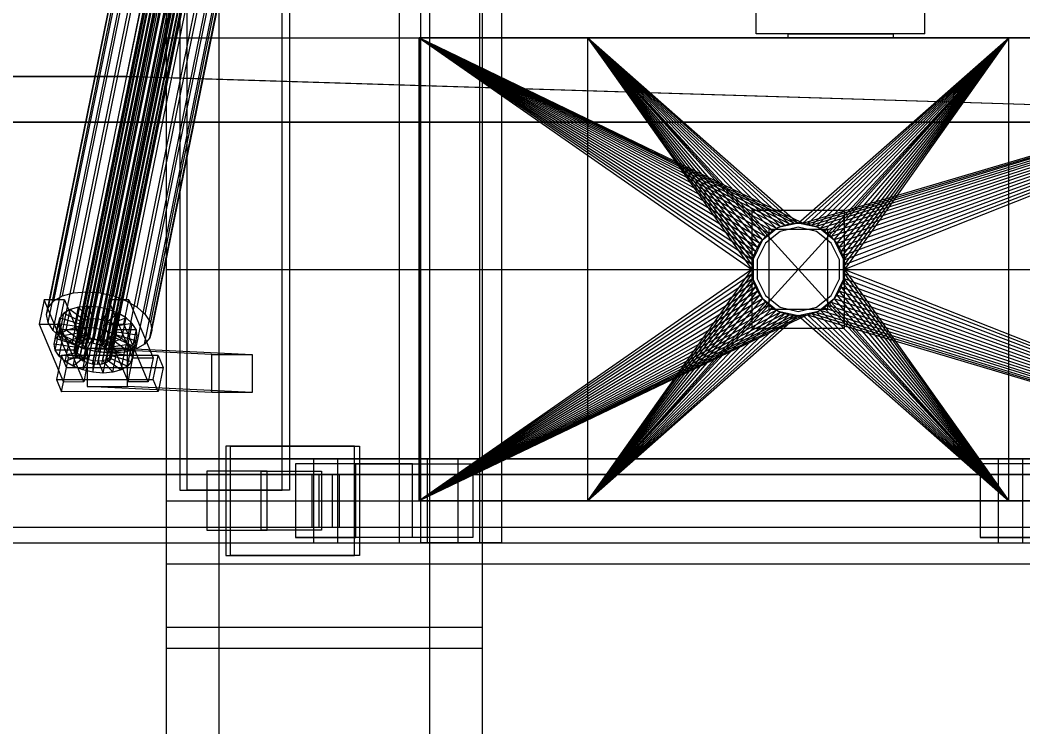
# Model space of a CAD drawing. Header units: millimetres. Extents: x -1970 to 59977, y -65068 to 6837.
# Drawn here: x 24558.6 to 25034.8, y -18537.5 to -18201.5 of the extents above; entities that cross this region are included whole.
import ezdxf

# ---------------------------------------------------------------- set-up
doc = ezdxf.new("R2010")
doc.units = ezdxf.units.MM
for name, color, linetype, lineweight in [('COTAS_O', 1, 'Continuous', 0), ('superior_briquetadora', 7, 'Continuous', 0), ('superior_C02', 7, 'Continuous', 0)]:
    doc.layers.add(name, color=color, linetype=linetype, lineweight=lineweight)
doc.dimstyles.new('R19_100', dxfattribs={"dimtxt": 250, "dimasz": 150, "dimexe": 150, "dimexo": 80, "dimgap": 100, "dimtad": 1, "dimtih": 1, "dimtoh": 1, "dimdsep": 46, "dimcen": 0.09, "dimadec": 0, "dimazin": 0, "dimtfac": 1, "dimtdec": 4, "dimtofl": 0, "dimtmove": 0, "dimatfit": 3, "dimfxl": 1, "dimtolj": 1, "dimtzin": 0, "dimarcsym": 0})

# ---------------------------------------------------------------- blocks, each defined once
blk = doc.blocks.new('*D34')
at = {"layer": 'COTAS_O', "color": 0, "lineweight": -2, "transparency": 16777216}
for p, q in [((24548.19, -17510), (23778.19, -17510)), ((23928.19, -19330), (23928.19, -17660)), ((24548.19, -19480), (23778.19, -19480))]:
    blk.add_line(p, q, dxfattribs=at)
at = {"layer": 'COTAS_O', "color": 0, "transparency": 16777216}
for points in [[(23903.19, -17660), (23953.19, -17660), (23928.19, -17510)], [(23903.19, -19330), (23953.19, -19330), (23928.19, -19480)]]:
    blk.add_solid(points, dxfattribs=at)
at = {"layer": 'Defpoints', "color": 0, "transparency": 16777216}
for p in [(23928.19, -17510), (24628.19, -17510), (24628.19, -19480)]:
    blk.add_point(p, dxfattribs=at)

msp = doc.modelspace()

# ---------------------------------------------------------------- linework, layer by layer
at = {"layer": 'superior_briquetadora'}
for p, q in [((24628.187, -18490), (24628.187, -17510)), ((24628.187, -19330), (24628.187, -17660)), ((24653.187, -18720.639), (24653.187, -17660)), ((24653.187, -18674.804), (24653.187, -17660)), ((24753.187, -18720.639), (24753.187, -17660)), ((24753.187, -18674.804), (24753.187, -17660)), ((24778.187, -19330), (24778.187, -17660)), ((24778.187, -18490), (24778.187, -17660)), ((24628.187, -18210), (24628.187, -17790)), ((24778.187, -18210), (24778.187, -17790)), ((24908.187, -18208), (24908.187, -18194)), ((24988.187, -18208), (24988.187, -18194)), ((24628.187, -18430), (24628.187, -18210)), ((24628.187, -18210), (24778.187, -18210)), ((24628.187, -18210), (25028.187, -18210)), ((24748.187, -18210), (24828.187, -18210)), ((24757.598, -18210), (24748.187, -18210)), ((24748.187, -18210), (25028.187, -18210)), ((24748.187, -18210), (25228.187, -18210)), ((24748.187, -18430), (24748.187, -18210)), ((24748.187, -18210), (24748.187, -18223.45)), ((24748.187, -18210), (24906.187, -18320)), ((24906.293, -18317.844), (24748.187, -18210)), ((24906.609, -18315.708), (24748.187, -18210)), ((24907.134, -18313.614), (24748.187, -18210)), ((24907.861, -18311.581), (24748.187, -18210)), ((24908.784, -18309.629), (24748.187, -18210)), ((24909.894, -18307.777), (24748.187, -18210)), ((24911.18, -18306.043), (24748.187, -18210)), ((24912.63, -18304.444), (24748.187, -18210)), ((24914.23, -18302.994), (24748.187, -18210)), ((24915.964, -18301.708), (24748.187, -18210)), ((24917.816, -18300.598), (24748.187, -18210)), ((24919.768, -18299.675), (24748.187, -18210)), ((24921.8, -18298.947), (24748.187, -18210)), ((24923.895, -18298.423), (24748.187, -18210)), ((24926.03, -18298.106), (24748.187, -18210)), ((24928.187, -18298), (24748.187, -18210)), ((24930.343, -18298.106), (24748.187, -18210)), ((24748.187, -18210), (26708.187, -18210)), ((24758.581, -18210), (24757.598, -18210)), ((24757.598, -18210), (24828.187, -18210)), ((24765.092, -18210), (24758.581, -18210)), ((24758.581, -18210), (24828.187, -18210)), ((24828.187, -18210), (24765.092, -18210)), ((24807.356, -18210), (24765.092, -18210)), ((24778.187, -18430), (24778.187, -18210)), ((24778.187, -18210), (25028.187, -18210)), ((25028.187, -18210), (24807.356, -18210)), ((24832.187, -18210), (24807.356, -18210)), ((24828.187, -18430), (24828.187, -18210)), ((24828.187, -18210), (25028.187, -18210)), ((24828.187, -18210), (24906.187, -18320)), ((24828.187, -18210), (24917.816, -18300.598)), ((24915.964, -18301.708), (24828.187, -18210)), ((24914.23, -18302.994), (24828.187, -18210)), ((24912.63, -18304.444), (24828.187, -18210)), ((24911.18, -18306.043), (24828.187, -18210)), ((24909.894, -18307.777), (24828.187, -18210)), ((24908.784, -18309.629), (24828.187, -18210)), ((24907.861, -18311.581), (24828.187, -18210)), ((24907.134, -18313.614), (24828.187, -18210)), ((24906.609, -18315.708), (24828.187, -18210)), ((24906.293, -18317.844), (24828.187, -18210)), ((24828.187, -18210), (24919.768, -18299.675)), ((24828.187, -18210), (24921.8, -18298.947)), ((24828.187, -18210), (24923.895, -18298.423)), ((24828.187, -18210), (24926.03, -18298.106)), ((24828.187, -18210), (24928.187, -18298)), ((24828.187, -18430), (25028.187, -18210)), ((24828.187, -18210), (25028.187, -18430)), ((25108.187, -18210), (24832.187, -18210)), ((25121.52, -18210), (24832.187, -18210)), ((24988.187, -18208), (24908.187, -18208)), ((24923.187, -18208), (24925.662, -18208)), ((24923.187, -18208), (24923.187, -18210)), ((24923.187, -18210), (24925.662, -18210)), ((24925.662, -18208), (24932.599, -18208)), ((24925.662, -18210), (24932.599, -18210)), ((24928.187, -18298), (25028.187, -18210)), ((24930.343, -18298.106), (25228.187, -18210)), ((24930.343, -18298.106), (25028.187, -18210)), ((24932.479, -18298.423), (25228.187, -18210)), ((24932.479, -18298.423), (25028.187, -18210)), ((24932.599, -18208), (24942.624, -18208)), ((24932.599, -18210), (24942.624, -18210)), ((25228.187, -18210), (24934.573, -18298.947)), ((24934.573, -18298.947), (25028.187, -18210)), ((25228.187, -18210), (24936.606, -18299.675)), ((24936.606, -18299.675), (25028.187, -18210)), ((25228.187, -18210), (24938.557, -18300.598)), ((24938.557, -18300.598), (25028.187, -18210)), ((25228.187, -18210), (24940.409, -18301.708)), ((24940.409, -18301.708), (25028.187, -18210)), ((25228.187, -18210), (24942.143, -18302.994)), ((24942.143, -18302.994), (25028.187, -18210)), ((24942.624, -18208), (24953.75, -18208)), ((24942.624, -18210), (24953.75, -18210)), ((25228.187, -18210), (24943.743, -18304.444)), ((24943.743, -18304.444), (25028.187, -18210)), ((25228.187, -18210), (24945.193, -18306.043)), ((24945.193, -18306.043), (25028.187, -18210)), ((25228.187, -18210), (24946.479, -18307.777)), ((24946.479, -18307.777), (25028.187, -18210)), ((25228.187, -18210), (24947.589, -18309.629)), ((24947.589, -18309.629), (25028.187, -18210)), ((25228.187, -18210), (24948.512, -18311.581)), ((24948.512, -18311.581), (25028.187, -18210)), ((25228.187, -18210), (24949.239, -18313.614)), ((24949.239, -18313.614), (25028.187, -18210)), ((25228.187, -18210), (24949.764, -18315.708)), ((24949.764, -18315.708), (25028.187, -18210)), ((25228.187, -18210), (24950.081, -18317.844)), ((24950.081, -18317.844), (25028.187, -18210)), ((25228.187, -18210), (24950.187, -18320)), ((25028.187, -18210), (24950.187, -18320)), ((24953.75, -18208), (24963.774, -18208)), ((24953.75, -18210), (24963.774, -18210)), ((24963.774, -18208), (24970.711, -18208)), ((24963.774, -18210), (24970.711, -18210)), ((24970.711, -18208), (24973.187, -18208)), ((24970.711, -18210), (24973.187, -18210)), ((24973.187, -18208), (24973.187, -18210)), ((25028.187, -18430), (25028.187, -18210)), ((25028.187, -18210), (25108.187, -18210)), ((25228.187, -18210), (25028.187, -18210)), ((25028.187, -18320), (25028.187, -18210)), ((24748.187, -18223.45), (24748.187, -18430)), ((24950.187, -18292), (24906.187, -18292)), ((24906.187, -18292), (24906.187, -18348)), ((24950.187, -18348), (24950.187, -18292)), ((24918.641, -18300.179), (24910.986, -18306.283)), ((24917.816, -18300.598), (24919.768, -18299.675)), ((24928.187, -18298), (24918.641, -18300.179)), ((24928.187, -18300), (24919.509, -18301.981)), ((24919.768, -18299.675), (24921.8, -18298.947)), ((24921.8, -18298.947), (24923.895, -18298.423)), ((24923.895, -18298.423), (24926.03, -18298.106)), ((24926.03, -18298.106), (24928.187, -18298)), ((24937.732, -18300.179), (24928.187, -18298)), ((24928.187, -18298), (24930.343, -18298.106)), ((24936.864, -18301.981), (24928.187, -18300)), ((24930.343, -18298.106), (24932.479, -18298.423)), ((24932.479, -18298.423), (24934.573, -18298.947)), ((24934.573, -18298.947), (24936.606, -18299.675)), ((24936.606, -18299.675), (24938.557, -18300.598)), ((24945.387, -18306.283), (24937.732, -18300.179)), ((24911.18, -18306.043), (24912.63, -18304.444)), ((24919.509, -18301.981), (24912.55, -18307.53)), ((24912.63, -18304.444), (24914.23, -18302.994)), ((24914.187, -18301), (24914.187, -18339)), ((24942.187, -18301), (24914.187, -18301)), ((24914.23, -18302.994), (24915.964, -18301.708)), ((24915.964, -18301.708), (24917.816, -18300.598)), ((24943.823, -18307.53), (24936.864, -18301.981)), ((24938.557, -18300.598), (24940.409, -18301.708)), ((24940.409, -18301.708), (24942.143, -18302.994)), ((24942.143, -18302.994), (24943.743, -18304.444)), ((24942.187, -18339), (24942.187, -18301)), ((24943.743, -18304.444), (24945.193, -18306.043)), ((24910.986, -18306.283), (24906.738, -18315.105)), ((24907.861, -18311.581), (24908.784, -18309.629)), ((24912.55, -18307.53), (24908.688, -18315.55)), ((24908.784, -18309.629), (24909.894, -18307.777)), ((24909.894, -18307.777), (24911.18, -18306.043)), ((24947.685, -18315.55), (24943.823, -18307.53)), ((24945.193, -18306.043), (24946.479, -18307.777)), ((24949.635, -18315.105), (24945.387, -18306.283)), ((24946.479, -18307.777), (24947.589, -18309.629)), ((24947.589, -18309.629), (24948.512, -18311.581)), ((24906.609, -18315.708), (24907.134, -18313.614)), ((24907.134, -18313.614), (24907.861, -18311.581)), ((24948.512, -18311.581), (24949.239, -18313.614)), ((24949.239, -18313.614), (24949.764, -18315.708)), ((24906.187, -18320), (24906.293, -18317.844)), ((24906.293, -18317.844), (24906.609, -18315.708)), ((24906.738, -18315.105), (24906.738, -18324.895)), ((24908.688, -18315.55), (24908.688, -18324.45)), ((24947.685, -18324.45), (24947.685, -18315.55)), ((24949.635, -18324.895), (24949.635, -18315.105)), ((24949.764, -18315.708), (24950.081, -18317.844)), ((24950.081, -18317.844), (24950.187, -18320)), ((24628.187, -18430), (24628.187, -18320)), ((24628.187, -18320), (26828.187, -18320)), ((24906.187, -18320), (24748.187, -18430)), ((24906.293, -18322.156), (24748.187, -18430)), ((24906.609, -18324.292), (24748.187, -18430)), ((24828.187, -18430), (24906.187, -18320)), ((24828.187, -18430), (24906.293, -18322.156)), ((24828.187, -18430), (24906.609, -18324.292)), ((24906.187, -18320), (24906.293, -18322.156)), ((24906.293, -18322.156), (24906.609, -18324.292)), ((24906.609, -18324.292), (24907.134, -18326.386)), ((24949.764, -18324.292), (24949.239, -18326.386)), ((24949.764, -18324.292), (24950.081, -18322.156)), ((25228.187, -18430), (24949.764, -18324.292)), ((24949.764, -18324.292), (25028.187, -18430)), ((24950.187, -18320), (24950.081, -18322.156)), ((25228.187, -18430), (24950.081, -18322.156)), ((24950.081, -18322.156), (25028.187, -18430)), ((24950.187, -18320), (25228.187, -18430)), ((24950.187, -18320), (25028.187, -18430)), ((25028.187, -18320), (26678.187, -18320)), ((25028.187, -18320), (26828.187, -18320)), ((24907.134, -18326.386), (24748.187, -18430)), ((24907.861, -18328.419), (24748.187, -18430)), ((24828.187, -18430), (24907.134, -18326.386)), ((24828.187, -18430), (24907.861, -18328.419)), ((24906.738, -18324.895), (24910.986, -18333.717)), ((24907.134, -18326.386), (24907.861, -18328.419)), ((24907.861, -18328.419), (24908.784, -18330.371)), ((24908.688, -18324.45), (24912.55, -18332.47)), ((24943.823, -18332.47), (24947.685, -18324.45)), ((24945.387, -18333.717), (24949.635, -18324.895)), ((24948.512, -18328.419), (24947.589, -18330.371)), ((24948.512, -18328.419), (24949.239, -18326.386)), ((25228.187, -18430), (24948.512, -18328.419)), ((24948.512, -18328.419), (25028.187, -18430)), ((25228.187, -18430), (24949.239, -18326.386)), ((24949.239, -18326.386), (25028.187, -18430)), ((24908.784, -18330.371), (24748.187, -18430)), ((24909.894, -18332.223), (24748.187, -18430)), ((24828.187, -18430), (24908.784, -18330.371)), ((24828.187, -18430), (24909.894, -18332.223)), ((24908.784, -18330.371), (24909.894, -18332.223)), ((24909.894, -18332.223), (24911.18, -18333.957)), ((24910.986, -18333.717), (24918.641, -18339.821)), ((24912.55, -18332.47), (24919.509, -18338.019)), ((24936.864, -18338.019), (24943.823, -18332.47)), ((24937.732, -18339.821), (24945.387, -18333.717)), ((24945.193, -18333.957), (24946.479, -18332.223)), ((24946.479, -18332.223), (24947.589, -18330.371)), ((25228.187, -18430), (24946.479, -18332.223)), ((24946.479, -18332.223), (25028.187, -18430)), ((25228.187, -18430), (24947.589, -18330.371)), ((24947.589, -18330.371), (25028.187, -18430)), ((24911.18, -18333.957), (24748.187, -18430)), ((24912.63, -18335.556), (24748.187, -18430)), ((24914.23, -18337.006), (24748.187, -18430)), ((24915.964, -18338.292), (24748.187, -18430)), ((24828.187, -18430), (24911.18, -18333.957)), ((24828.187, -18430), (24912.63, -18335.556)), ((24914.23, -18337.006), (24828.187, -18430)), ((24915.964, -18338.292), (24828.187, -18430)), ((24911.18, -18333.957), (24912.63, -18335.556)), ((24912.63, -18335.556), (24914.23, -18337.006)), ((24914.23, -18337.006), (24915.964, -18338.292)), ((24915.964, -18338.292), (24917.816, -18339.402)), ((24919.509, -18338.019), (24928.187, -18340)), ((24928.187, -18340), (24936.864, -18338.019)), ((24940.409, -18338.292), (24938.557, -18339.402)), ((24942.143, -18337.006), (24940.409, -18338.292)), ((24940.409, -18338.292), (25228.187, -18430)), ((24940.409, -18338.292), (25028.187, -18430)), ((24942.143, -18337.006), (24943.743, -18335.556)), ((24942.143, -18337.006), (25228.187, -18430)), ((24942.143, -18337.006), (25028.187, -18430)), ((24945.193, -18333.957), (24943.743, -18335.556)), ((24943.743, -18335.556), (25228.187, -18430)), ((24943.743, -18335.556), (25028.187, -18430)), ((25228.187, -18430), (24945.193, -18333.957)), ((24945.193, -18333.957), (25028.187, -18430)), ((24917.816, -18339.402), (24748.187, -18430)), ((24919.768, -18340.325), (24748.187, -18430)), ((24921.8, -18341.053), (24748.187, -18430)), ((24932.479, -18341.577), (24748.187, -18430)), ((24923.895, -18341.577), (24748.187, -18430)), ((24930.343, -18341.894), (24748.187, -18430)), ((24926.03, -18341.894), (24748.187, -18430)), ((24928.187, -18342), (24748.187, -18430)), ((24917.816, -18339.402), (24828.187, -18430)), ((24919.768, -18340.325), (24828.187, -18430)), ((24921.8, -18341.053), (24828.187, -18430)), ((24923.895, -18341.577), (24828.187, -18430)), ((24926.03, -18341.894), (24828.187, -18430)), ((24928.187, -18342), (24828.187, -18430)), ((24914.187, -18339), (24942.187, -18339)), ((24917.816, -18339.402), (24919.768, -18340.325)), ((24918.641, -18339.821), (24928.187, -18342)), ((24919.768, -18340.325), (24921.8, -18341.053)), ((24921.8, -18341.053), (24923.895, -18341.577)), ((24923.895, -18341.577), (24926.03, -18341.894)), ((24926.03, -18341.894), (24928.187, -18342)), ((24928.187, -18342), (24937.732, -18339.821)), ((24928.187, -18342), (24930.343, -18341.894)), ((24928.187, -18342), (25028.187, -18430)), ((24930.343, -18341.894), (24932.479, -18341.577)), ((24930.343, -18341.894), (25028.187, -18430)), ((24932.479, -18341.577), (24934.573, -18341.053)), ((24932.479, -18341.577), (25228.187, -18430)), ((24932.479, -18341.577), (25028.187, -18430)), ((24934.573, -18341.053), (24936.606, -18340.325)), ((24934.573, -18341.053), (25228.187, -18430)), ((24934.573, -18341.053), (25028.187, -18430)), ((24936.606, -18340.325), (24938.557, -18339.402)), ((24936.606, -18340.325), (25228.187, -18430)), ((24936.606, -18340.325), (25028.187, -18430)), ((24938.557, -18339.402), (25228.187, -18430)), ((24938.557, -18339.402), (25028.187, -18430)), ((24906.187, -18348), (24950.187, -18348)), ((24628.187, -18460), (24628.187, -18430)), ((24628.187, -18430), (24778.187, -18430)), ((24628.187, -18430), (26828.187, -18430)), ((24748.187, -18430), (25028.187, -18430)), ((25228.187, -18430), (24748.187, -18430)), ((24748.187, -18430), (24828.187, -18430)), ((24748.187, -18430), (24757.598, -18430)), ((26708.187, -18430), (24748.187, -18430)), ((24828.187, -18430), (24757.598, -18430)), ((24757.598, -18430), (24758.581, -18430)), ((24828.187, -18430), (24758.581, -18430)), ((24758.581, -18430), (24765.092, -18430)), ((24828.187, -18430), (24765.092, -18430)), ((24765.092, -18430), (24807.356, -18430)), ((24778.187, -18460), (24778.187, -18430)), ((24778.187, -18430), (26678.187, -18430)), ((25028.187, -18430), (24807.356, -18430)), ((24807.356, -18430), (24832.187, -18430)), ((25028.187, -18430), (24828.187, -18430)), ((24832.187, -18430), (25108.187, -18430)), ((24832.187, -18430), (26334.853, -18430)), ((25108.187, -18430), (25028.187, -18430)), ((25228.187, -18430), (25028.187, -18430)), ((24628.187, -19480), (24628.187, -18460)), ((24628.187, -18460), (24778.187, -18460)), ((24628.187, -18460), (26828.187, -18460)), ((24778.187, -19330), (24778.187, -18460)), ((24778.187, -18460), (26678.187, -18460)), ((24628.187, -18490), (24778.187, -18490)), ((24628.187, -19480), (24628.187, -18500)), ((24628.187, -18500), (24778.187, -18500)), ((24778.187, -19330), (24778.187, -18500))]:
    msp.add_line(p, q, dxfattribs=at)
at = {"layer": 'superior_C02'}
for p, q in [((24738.704, -17550), (24738.704, -18450)), ((24748.933, -18450), (24748.933, -17550)), ((24776.957, -18450), (24776.957, -17550)), ((24787.187, -17550), (24787.187, -18450)), ((24634.484, -17575), (24634.484, -18425)), ((24637.991, -18425), (24637.991, -17575)), ((24683.066, -18425), (24683.066, -17575)), ((24686.573, -17575), (24686.573, -18425)), ((24629.266, -18130), (24609.262, -18228.298)), ((24611.005, -18228.298), (24631.009, -18130)), ((24585.6, -18356.363), (24629.109, -18142.565)), ((24587.04, -18355.541), (24630.548, -18141.742)), ((24588.9, -18355.022), (24632.408, -18141.224)), ((24591.054, -18354.844), (24634.562, -18141.045)), ((24593.355, -18355.017), (24636.864, -18141.218)), ((24595.647, -18355.53), (24639.155, -18141.731)), ((24597.773, -18356.348), (24641.281, -18142.549)), ((24584.038, -18331.197), (24621.546, -18146.887)), ((24584.341, -18358.68), (24627.85, -18144.881)), ((24584.607, -18360.017), (24628.116, -18146.218)), ((24584.68, -18357.434), (24628.189, -18143.635)), ((24585.46, -18361.352), (24628.969, -18147.554)), ((24590.117, -18330.692), (24627.625, -18146.383)), ((24596.612, -18331.181), (24634.12, -18146.872)), ((24599.588, -18357.415), (24643.097, -18143.617)), ((24600.969, -18358.659), (24644.478, -18144.861)), ((24645.33, -18146.196), (24601.821, -18359.995)), ((24602.087, -18361.332), (24645.596, -18147.533)), ((24574.727, -18334.981), (24612.234, -18150.672)), ((24578.789, -18332.659), (24616.296, -18148.35)), ((24586.841, -18362.596), (24630.349, -18148.798)), ((24588.656, -18363.664), (24632.165, -18149.865)), ((24590.782, -18364.482), (24634.291, -18150.683)), ((24593.074, -18364.995), (24636.582, -18151.196)), ((24595.375, -18365.168), (24638.884, -18151.369)), ((24597.529, -18364.989), (24641.038, -18151.191)), ((24599.389, -18364.471), (24642.898, -18150.672)), ((24600.828, -18363.648), (24644.337, -18149.85)), ((24601.748, -18362.578), (24645.257, -18148.779)), ((24603.08, -18332.629), (24640.587, -18148.32)), ((24609.079, -18334.938), (24646.587, -18150.629)), ((24571.173, -18341.52), (24608.681, -18157.211)), ((24572.129, -18338.003), (24609.637, -18153.694)), ((24614.203, -18337.95), (24651.71, -18153.641)), ((24618.1, -18341.461), (24655.608, -18157.152)), ((24571.924, -18345.291), (24609.432, -18160.982)), ((24658.013, -18160.922), (24620.506, -18345.231)), ((24574.33, -18349.061), (24611.837, -18164.752)), ((24621.256, -18349.002), (24658.764, -18164.693)), ((24578.227, -18352.572), (24615.735, -18168.263)), ((24583.35, -18355.584), (24620.858, -18171.275)), ((24617.703, -18355.541), (24655.21, -18171.232)), ((24620.3, -18352.519), (24657.808, -18168.21)), ((24589.35, -18357.893), (24626.858, -18173.584)), ((24595.818, -18359.341), (24633.325, -18175.032)), ((24602.313, -18359.83), (24639.82, -18175.521)), ((24608.392, -18359.326), (24645.899, -18175.016)), ((24613.641, -18357.863), (24651.149, -18173.554)), ((24609.262, -18228.298), (24178.685, -18228.298)), ((24180.429, -18228.298), (24611.005, -18228.298)), ((24609.262, -18228.298), (24611.005, -18228.298)), ((25304.129, -18250), (24609.262, -18228.298)), ((24611.005, -18228.298), (25305.873, -18250)), ((25411.088, -18250), (16335.427, -18250)), ((16336.897, -18250), (25412.557, -18250)), ((24574.727, -18334.981), (24578.789, -18332.659)), ((24578.789, -18332.659), (24584.038, -18331.197)), ((24584.038, -18331.197), (24590.117, -18330.692)), ((24590.117, -18330.692), (24596.612, -18331.181)), ((24596.612, -18331.181), (24603.08, -18332.629)), ((24603.08, -18332.629), (24609.079, -18334.938)), ((24570.11, -18334.551), (24567.776, -18346.02)), ((24579.674, -18334.539), (24570.11, -18334.551)), ((24581.633, -18362.083), (24570.11, -18334.551)), ((24571.173, -18341.52), (24572.129, -18338.003)), ((24572.129, -18338.003), (24574.727, -18334.981)), ((24577.34, -18346.008), (24579.674, -18334.539)), ((24579.674, -18334.539), (24591.197, -18362.071)), ((24586.439, -18338.017), (24582.513, -18339.111)), ((24584.439, -18347.847), (24586.439, -18338.017)), ((24590.987, -18337.64), (24586.439, -18338.017)), ((24586.439, -18338.017), (24591.233, -18343.554)), ((24588.986, -18347.47), (24590.987, -18337.64)), ((24595.845, -18338.005), (24590.987, -18337.64)), ((24590.987, -18337.64), (24593.387, -18343.376)), ((24593.845, -18347.835), (24595.845, -18338.005)), ((24595.845, -18338.005), (24595.689, -18343.549)), ((24600.683, -18339.088), (24595.845, -18338.005)), ((24600.713, -18334.513), (24598.379, -18345.981)), ((24610.276, -18334.501), (24600.713, -18334.513)), ((24612.236, -18362.045), (24600.713, -18334.513)), ((24607.943, -18345.969), (24610.276, -18334.501)), ((24609.079, -18334.938), (24614.203, -18337.95)), ((24610.276, -18334.501), (24621.799, -18362.033)), ((24614.203, -18337.95), (24618.1, -18341.461)), ((24571.924, -18345.291), (24571.173, -18341.52)), ((24575.531, -18352.938), (24577.531, -18343.108)), ((24577.531, -18343.108), (24576.816, -18345.739)), ((24577.474, -18350.678), (24579.474, -18340.848)), ((24579.474, -18340.848), (24577.531, -18343.108)), ((24577.531, -18343.108), (24587.014, -18345.966)), ((24582.513, -18339.111), (24579.474, -18340.848)), ((24579.474, -18340.848), (24587.934, -18344.895)), ((24580.512, -18348.941), (24582.513, -18339.111)), ((24582.513, -18339.111), (24589.373, -18344.073)), ((24591.233, -18343.554), (24593.387, -18343.376)), ((24593.387, -18343.376), (24591.387, -18353.205)), ((24593.387, -18343.376), (24595.689, -18343.549)), ((24600.683, -18339.088), (24597.98, -18344.062)), ((24598.683, -18348.918), (24600.683, -18339.088)), ((24605.171, -18340.816), (24600.106, -18344.88)), ((24605.171, -18340.816), (24600.683, -18339.088)), ((24609.003, -18343.069), (24601.922, -18345.947)), ((24603.171, -18350.645), (24605.171, -18340.816)), ((24609.003, -18343.069), (24605.171, -18340.816)), ((24607.003, -18352.899), (24609.003, -18343.069)), ((24611.919, -18345.695), (24609.003, -18343.069)), ((24618.1, -18341.461), (24620.506, -18345.231)), ((24567.776, -18346.02), (24577.34, -18346.008)), ((24567.776, -18346.02), (24579.3, -18373.551)), ((24574.33, -18349.061), (24571.924, -18345.291)), ((24574.816, -18355.569), (24576.816, -18345.739)), ((24576.816, -18345.739), (24586.675, -18347.212)), ((24576.816, -18345.739), (24577.378, -18348.56)), ((24588.863, -18373.539), (24577.34, -18346.008)), ((24580.512, -18348.941), (24584.439, -18347.847)), ((24584.439, -18347.847), (24588.986, -18347.47)), ((24589.233, -18353.384), (24584.439, -18347.847)), ((24586.675, -18347.212), (24584.675, -18357.042)), ((24587.014, -18345.966), (24585.013, -18355.796)), ((24587.934, -18344.895), (24585.934, -18354.725)), ((24586.675, -18347.212), (24587.014, -18345.966)), ((24586.941, -18348.548), (24586.675, -18347.212)), ((24587.014, -18345.966), (24587.934, -18344.895)), ((24589.373, -18344.073), (24587.373, -18353.902)), ((24587.934, -18344.895), (24589.373, -18344.073)), ((24591.387, -18353.205), (24588.986, -18347.47)), ((24588.986, -18347.47), (24593.845, -18347.835)), ((24591.233, -18343.554), (24589.233, -18353.384)), ((24589.373, -18344.073), (24591.233, -18343.554)), ((24595.689, -18343.549), (24593.688, -18353.378)), ((24593.688, -18353.378), (24593.845, -18347.835)), ((24593.845, -18347.835), (24598.683, -18348.918)), ((24595.689, -18343.549), (24597.98, -18344.062)), ((24597.98, -18344.062), (24595.98, -18353.892)), ((24597.98, -18344.062), (24600.106, -18344.88)), ((24600.106, -18344.88), (24598.106, -18354.71)), ((24598.379, -18345.981), (24607.943, -18345.969)), ((24598.379, -18345.981), (24609.902, -18373.513)), ((24601.922, -18345.947), (24599.921, -18355.777)), ((24600.106, -18344.88), (24601.922, -18345.947)), ((24603.303, -18347.191), (24601.302, -18357.021)), ((24601.922, -18345.947), (24603.303, -18347.191)), ((24611.919, -18345.695), (24603.303, -18347.191)), ((24603.303, -18347.191), (24604.155, -18348.527)), ((24619.466, -18373.501), (24607.943, -18345.969)), ((24609.918, -18355.525), (24611.919, -18345.695)), ((24613.718, -18348.515), (24611.919, -18345.695)), ((24620.506, -18345.231), (24621.256, -18349.002)), ((24578.227, -18352.572), (24574.33, -18349.061)), ((24575.377, -18358.39), (24577.378, -18348.56)), ((24575.531, -18352.938), (24577.474, -18350.678)), ((24577.177, -18361.21), (24579.177, -18351.38)), ((24577.378, -18348.56), (24586.941, -18348.548)), ((24577.378, -18348.56), (24579.177, -18351.38)), ((24577.474, -18350.678), (24580.512, -18348.941)), ((24585.934, -18354.725), (24577.474, -18350.678)), ((24583.35, -18355.584), (24578.227, -18352.572)), ((24579.177, -18351.38), (24587.794, -18349.884)), ((24579.177, -18351.38), (24582.093, -18354.006)), ((24587.373, -18353.902), (24580.512, -18348.941)), ((24582.093, -18354.006), (24589.174, -18351.128)), ((24586.941, -18348.548), (24584.941, -18358.378)), ((24587.794, -18349.884), (24585.793, -18359.714)), ((24585.925, -18356.26), (24590.99, -18352.196)), ((24587.794, -18349.884), (24586.941, -18348.548)), ((24589.174, -18351.128), (24587.174, -18360.958)), ((24589.174, -18351.128), (24587.794, -18349.884)), ((24590.99, -18352.196), (24588.989, -18362.025)), ((24590.99, -18352.196), (24589.174, -18351.128)), ((24593.116, -18353.014), (24590.99, -18352.196)), ((24595.98, -18353.892), (24598.683, -18348.918)), ((24598.106, -18354.71), (24603.171, -18350.645)), ((24598.683, -18348.918), (24603.171, -18350.645)), ((24599.921, -18355.777), (24607.003, -18352.899)), ((24603.162, -18352.18), (24601.162, -18362.01)), ((24603.162, -18352.18), (24601.723, -18353.003)), ((24604.082, -18351.109), (24602.082, -18360.939)), ((24602.155, -18358.357), (24604.155, -18348.527)), ((24604.421, -18349.863), (24602.421, -18359.693)), ((24604.082, -18351.109), (24603.162, -18352.18)), ((24611.622, -18356.228), (24603.162, -18352.18)), ((24603.171, -18350.645), (24607.003, -18352.899)), ((24604.421, -18349.863), (24604.082, -18351.109)), ((24613.565, -18353.967), (24604.082, -18351.109)), ((24604.155, -18348.527), (24613.718, -18348.515)), ((24604.155, -18348.527), (24604.421, -18349.863)), ((24614.28, -18351.336), (24604.421, -18349.863)), ((24607.003, -18352.899), (24609.918, -18355.525)), ((24613.718, -18348.515), (24611.718, -18358.345)), ((24612.279, -18361.166), (24614.28, -18351.336)), ((24613.565, -18353.967), (24614.28, -18351.336)), ((24614.28, -18351.336), (24613.718, -18348.515)), ((24620.3, -18352.519), (24617.703, -18355.541)), ((24621.256, -18349.002), (24620.3, -18352.519)), ((24574.816, -18355.569), (24575.531, -18352.938)), ((24584.675, -18357.042), (24574.816, -18355.569)), ((24575.377, -18358.39), (24574.816, -18355.569)), ((24585.013, -18355.796), (24575.531, -18352.938)), ((24580.092, -18363.836), (24582.093, -18354.006)), ((24582.093, -18354.006), (24585.925, -18356.26)), ((24589.35, -18357.893), (24583.35, -18355.584)), ((24583.925, -18366.09), (24585.925, -18356.26)), ((24584.341, -18358.68), (24584.68, -18357.434)), ((24585.013, -18355.796), (24584.675, -18357.042)), ((24584.675, -18357.042), (24584.941, -18358.378)), ((24584.68, -18357.434), (24585.6, -18356.363)), ((24585.934, -18354.725), (24585.013, -18355.796)), ((24585.6, -18356.363), (24587.04, -18355.541)), ((24585.925, -18356.26), (24590.413, -18357.987)), ((24587.373, -18353.902), (24585.934, -18354.725)), ((24587.04, -18355.541), (24588.9, -18355.022)), ((24589.233, -18353.384), (24587.373, -18353.902)), ((24588.9, -18355.022), (24591.054, -18354.844)), ((24591.387, -18353.205), (24589.233, -18353.384)), ((24590.413, -18357.987), (24593.116, -18353.014)), ((24590.543, -18357.646), (24590.469, -18375.644)), ((24609.67, -18357.646), (24590.543, -18357.646)), ((24649.764, -18360.514), (24590.543, -18357.646)), ((24591.054, -18354.844), (24593.355, -18355.017)), ((24593.116, -18353.014), (24591.115, -18362.843)), ((24593.688, -18353.378), (24591.387, -18353.205)), ((24595.407, -18353.527), (24593.116, -18353.014)), ((24593.355, -18355.017), (24595.647, -18355.53)), ((24595.407, -18353.527), (24593.407, -18363.357)), ((24595.98, -18353.892), (24593.688, -18353.378)), ((24595.251, -18359.07), (24595.407, -18353.527)), ((24597.709, -18353.7), (24595.407, -18353.527)), ((24595.647, -18355.53), (24597.773, -18356.348)), ((24597.709, -18353.7), (24595.708, -18363.53)), ((24598.106, -18354.71), (24595.98, -18353.892)), ((24599.863, -18353.521), (24597.709, -18353.7)), ((24600.109, -18359.436), (24597.709, -18353.7)), ((24597.773, -18356.348), (24599.588, -18357.415)), ((24599.863, -18353.521), (24597.862, -18363.351)), ((24599.921, -18355.777), (24598.106, -18354.71)), ((24599.588, -18357.415), (24600.969, -18358.659)), ((24601.723, -18353.003), (24599.722, -18362.833)), ((24601.723, -18353.003), (24599.863, -18353.521)), ((24604.657, -18359.058), (24599.863, -18353.521)), ((24601.302, -18357.021), (24599.921, -18355.777)), ((24601.302, -18357.021), (24609.918, -18355.525)), ((24602.155, -18358.357), (24601.302, -18357.021)), ((24608.583, -18357.964), (24601.723, -18353.003)), ((24608.583, -18357.964), (24611.622, -18356.228)), ((24609.595, -18375.644), (24609.67, -18357.646)), ((24609.621, -18366.057), (24611.622, -18356.228)), ((24609.67, -18357.646), (24668.891, -18360.514)), ((24609.918, -18355.525), (24611.718, -18358.345)), ((24611.564, -18363.797), (24613.565, -18353.967)), ((24611.622, -18356.228), (24613.565, -18353.967)), ((24617.703, -18355.541), (24613.641, -18357.863)), ((24584.941, -18358.378), (24575.377, -18358.39)), ((24577.177, -18361.21), (24575.377, -18358.39)), ((24578.284, -18360.939), (24575.95, -18372.408)), ((24585.793, -18359.714), (24577.177, -18361.21)), ((24580.092, -18363.836), (24577.177, -18361.21)), ((24624.188, -18360.882), (24578.284, -18360.939)), ((24580.685, -18366.675), (24578.284, -18360.939)), ((24579.3, -18373.551), (24581.633, -18362.083)), ((24587.174, -18360.958), (24580.092, -18363.836)), ((24581.633, -18362.083), (24591.197, -18362.071)), ((24588.989, -18362.025), (24583.925, -18366.09)), ((24584.607, -18360.017), (24584.341, -18358.68)), ((24585.46, -18361.352), (24584.607, -18360.017)), ((24584.941, -18358.378), (24585.793, -18359.714)), ((24586.841, -18362.596), (24585.46, -18361.352)), ((24585.793, -18359.714), (24587.174, -18360.958)), ((24587.174, -18360.958), (24588.989, -18362.025)), ((24588.413, -18367.817), (24590.413, -18357.987)), ((24591.197, -18362.071), (24588.863, -18373.539)), ((24588.989, -18362.025), (24591.115, -18362.843)), ((24595.818, -18359.341), (24589.35, -18357.893)), ((24590.413, -18357.987), (24595.251, -18359.07)), ((24593.251, -18368.9), (24595.251, -18359.07)), ((24595.251, -18359.07), (24600.109, -18359.436)), ((24602.313, -18359.83), (24595.818, -18359.341)), ((24598.109, -18369.265), (24600.109, -18359.436)), ((24599.722, -18362.833), (24601.162, -18362.01)), ((24600.109, -18359.436), (24604.657, -18359.058)), ((24600.969, -18358.659), (24601.821, -18359.995)), ((24601.162, -18362.01), (24602.082, -18360.939)), ((24601.162, -18362.01), (24609.621, -18366.057)), ((24602.087, -18361.332), (24601.748, -18362.578)), ((24601.821, -18359.995), (24602.087, -18361.332)), ((24602.082, -18360.939), (24602.421, -18359.693)), ((24602.082, -18360.939), (24611.564, -18363.797)), ((24611.718, -18358.345), (24602.155, -18358.357)), ((24602.421, -18359.693), (24602.155, -18358.357)), ((24608.392, -18359.326), (24602.313, -18359.83)), ((24602.421, -18359.693), (24612.279, -18361.166)), ((24602.656, -18368.888), (24604.657, -18359.058)), ((24604.657, -18359.058), (24608.583, -18357.964)), ((24606.583, -18367.794), (24608.583, -18357.964)), ((24613.641, -18357.863), (24608.392, -18359.326)), ((24609.902, -18373.513), (24612.236, -18362.045)), ((24612.279, -18361.166), (24611.564, -18363.797)), ((24611.718, -18358.345), (24612.279, -18361.166)), ((24612.236, -18362.045), (24621.799, -18362.033)), ((24621.799, -18362.033), (24619.466, -18373.501)), ((24621.855, -18372.35), (24624.188, -18360.882)), ((24624.188, -18360.882), (24626.589, -18366.618)), ((24649.689, -18378.512), (24649.764, -18360.514)), ((24649.764, -18360.514), (24668.891, -18360.514)), ((24668.891, -18360.514), (24668.816, -18378.512)), ((24578.351, -18378.143), (24580.685, -18366.675)), ((24583.925, -18366.09), (24580.092, -18363.836)), ((24580.685, -18366.675), (24626.589, -18366.618)), ((24588.413, -18367.817), (24583.925, -18366.09)), ((24588.656, -18363.664), (24586.841, -18362.596)), ((24591.115, -18362.843), (24588.413, -18367.817)), ((24590.782, -18364.482), (24588.656, -18363.664)), ((24593.074, -18364.995), (24590.782, -18364.482)), ((24591.115, -18362.843), (24593.407, -18363.357)), ((24595.375, -18365.168), (24593.074, -18364.995)), ((24593.407, -18363.357), (24593.251, -18368.9)), ((24593.407, -18363.357), (24595.708, -18363.53)), ((24597.529, -18364.989), (24595.375, -18365.168)), ((24595.708, -18363.53), (24597.862, -18363.351)), ((24595.708, -18363.53), (24598.109, -18369.265)), ((24599.389, -18364.471), (24597.529, -18364.989)), ((24597.862, -18363.351), (24599.722, -18362.833)), ((24597.862, -18363.351), (24602.656, -18368.888)), ((24600.828, -18363.648), (24599.389, -18364.471)), ((24599.722, -18362.833), (24606.583, -18367.794)), ((24601.748, -18362.578), (24600.828, -18363.648)), ((24609.621, -18366.057), (24606.583, -18367.794)), ((24611.564, -18363.797), (24609.621, -18366.057)), ((24626.589, -18366.618), (24624.255, -18378.086)), ((24593.251, -18368.9), (24588.413, -18367.817)), ((24598.109, -18369.265), (24593.251, -18368.9)), ((24602.656, -18368.888), (24598.109, -18369.265)), ((24606.583, -18367.794), (24602.656, -18368.888)), ((24575.95, -18372.408), (24621.855, -18372.35)), ((24575.95, -18372.408), (24578.351, -18378.143)), ((24588.863, -18373.539), (24579.3, -18373.551)), ((24590.469, -18375.644), (24609.595, -18375.644)), ((24649.689, -18378.512), (24590.469, -18375.644)), ((24668.816, -18378.512), (24609.595, -18375.644)), ((24619.466, -18373.501), (24609.902, -18373.513)), ((24624.255, -18378.086), (24621.855, -18372.35)), ((24624.255, -18378.086), (24578.351, -18378.143)), ((24668.816, -18378.512), (24649.689, -18378.512)), ((24717.494, -18404), (24656.289, -18404)), ((24656.289, -18404), (24656.289, -18456)), ((24658.627, -18404), (24656.289, -18404)), ((24658.627, -18456), (24658.627, -18404)), ((24658.627, -18404), (24719.832, -18404)), ((24717.494, -18456), (24717.494, -18404)), ((24717.494, -18404), (24719.832, -18404)), ((24719.832, -18404), (24719.832, -18456)), ((24697.916, -18410), (23550.312, -18410)), ((23562.002, -18410), (24709.607, -18410)), ((24751.985, -18410), (23604.381, -18410)), ((23618.994, -18410), (24766.599, -18410)), ((24697.916, -18410), (24697.916, -18450)), ((24709.607, -18410), (24697.916, -18410)), ((25023.071, -18410), (24697.916, -18410)), ((24709.607, -18450), (24709.607, -18410)), ((24709.607, -18410), (25034.761, -18410)), ((24751.985, -18410), (24751.985, -18450)), ((24766.599, -18410), (24751.985, -18410)), ((25077.14, -18410), (24751.985, -18410)), ((24766.599, -18450), (24766.599, -18410)), ((24766.599, -18410), (25091.753, -18410)), ((25023.071, -18410), (25023.071, -18450)), ((25034.761, -18410), (25023.071, -18410)), ((25534.711, -18410), (25023.071, -18410)), ((25034.761, -18450), (25034.761, -18410)), ((25034.761, -18410), (25546.402, -18410)), ((24718.107, -18412.5), (24689.416, -18412.5)), ((24689.416, -18412.5), (24689.416, -18447.5)), ((24744.947, -18412.5), (24689.416, -18412.5)), ((24718.107, -18447.5), (24718.107, -18412.5)), ((24718.107, -18412.5), (24773.637, -18412.5)), ((24744.947, -18447.5), (24744.947, -18412.5)), ((24744.947, -18412.5), (24773.637, -18412.5)), ((24773.637, -18412.5), (24773.637, -18447.5)), ((25043.261, -18412.5), (25014.571, -18412.5)), ((25014.571, -18412.5), (25014.571, -18447.5)), ((25070.102, -18412.5), (25014.571, -18412.5)), ((24697.188, -18417.5), (23605.114, -18417.5)), ((23618.261, -18417.5), (24710.335, -18417.5)), ((24676.042, -18416), (24647.352, -18416)), ((24647.352, -18416), (24647.352, -18444)), ((24673.131, -18416), (24647.352, -18416)), ((24673.131, -18444), (24673.131, -18416)), ((24673.131, -18416), (24701.821, -18416)), ((24676.042, -18444), (24676.042, -18416)), ((24676.042, -18416), (24701.821, -18416)), ((24697.188, -18417.5), (24697.188, -18442.5)), ((24710.335, -18417.5), (24697.188, -18417.5)), ((24706.932, -18417.5), (24700.591, -18417.5)), ((24700.591, -18417.5), (24700.591, -18442.5)), ((24700.591, -18417.5), (25081.276, -18417.5)), ((24701.821, -18416), (24701.821, -18444)), ((24706.932, -18442.5), (24706.932, -18417.5)), ((25087.617, -18417.5), (24706.932, -18417.5)), ((24710.335, -18442.5), (24710.335, -18417.5)), ((24634.484, -18425), (24683.066, -18425)), ((24634.484, -18425), (24637.991, -18425)), ((24686.573, -18425), (24637.991, -18425)), ((24686.573, -18425), (24683.066, -18425)), ((23605.114, -18442.5), (24697.188, -18442.5)), ((23618.261, -18442.5), (24710.335, -18442.5)), ((24697.188, -18442.5), (24710.335, -18442.5)), ((24700.591, -18442.5), (24706.932, -18442.5)), ((24700.591, -18442.5), (25081.276, -18442.5)), ((24706.932, -18442.5), (25087.617, -18442.5)), ((24647.352, -18444), (24676.042, -18444)), ((24647.352, -18444), (24673.131, -18444)), ((24701.821, -18444), (24673.131, -18444)), ((24701.821, -18444), (24676.042, -18444)), ((24689.416, -18447.5), (24718.107, -18447.5)), ((24744.947, -18447.5), (24689.416, -18447.5)), ((24773.637, -18447.5), (24718.107, -18447.5)), ((24773.637, -18447.5), (24744.947, -18447.5)), ((25014.571, -18447.5), (25043.261, -18447.5)), ((25070.102, -18447.5), (25014.571, -18447.5)), ((23550.312, -18450), (24697.916, -18450)), ((23562.002, -18450), (24709.607, -18450)), ((23604.381, -18450), (24751.985, -18450)), ((23618.994, -18450), (24766.599, -18450)), ((24697.916, -18450), (24709.607, -18450)), ((24697.916, -18450), (25023.071, -18450)), ((24709.607, -18450), (25034.761, -18450)), ((24738.704, -18450), (24776.957, -18450)), ((24738.704, -18450), (24748.933, -18450)), ((24787.187, -18450), (24748.933, -18450)), ((24751.985, -18450), (24766.599, -18450)), ((24751.985, -18450), (25077.14, -18450)), ((24766.599, -18450), (25091.753, -18450)), ((24787.187, -18450), (24776.957, -18450)), ((25023.071, -18450), (25034.761, -18450)), ((25023.071, -18450), (25534.711, -18450)), ((25034.761, -18450), (25546.402, -18450)), ((24656.289, -18456), (24717.494, -18456)), ((24656.289, -18456), (24658.627, -18456)), ((24719.832, -18456), (24658.627, -18456)), ((24719.832, -18456), (24717.494, -18456))]:
    msp.add_line(p, q, dxfattribs=at)

# ---------------------------------------------------------------- dimensions: what is measured, and where the dimension line sits
at = {"layer": 'COTAS_O'}
dim = msp.add_aligned_dim(p1=(24628.187, -19480), p2=(24628.187, -17510), distance=700, text='<> O', dimstyle='R19_100', dxfattribs=at)
dim.commit()
dim.dimension.update_dxf_attribs({"geometry": '*D34', "text_midpoint": (23928.187, -18495)})

doc.saveas('drawing.dxf')
